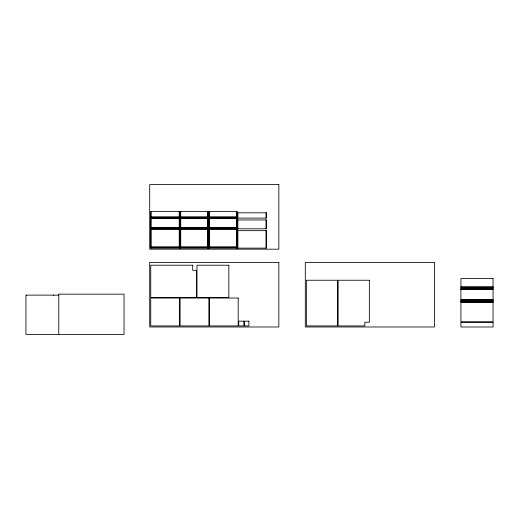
<?xml version="1.0" encoding="UTF-8"?>
<svg xmlns="http://www.w3.org/2000/svg" width="519" height="519" viewBox="0 0 519 519"><rect width="100%" height="100%" fill="white"/><g stroke="black" fill="none" stroke-linecap="round" stroke-linejoin="round"><path stroke-width="0.78" d="M180.08 216.786L180.398 211.493M208.294 216.786L207.976 211.493M208.82 216.786L209.138 211.493M237.034 216.786L236.716 211.493M180.08 217.422L180.398 218.11M208.294 217.422L207.976 218.11M208.82 217.422L209.138 218.11M237.034 217.422L236.716 218.11M180.08 227.478L180.398 218.642M208.294 227.478L207.976 218.642M208.82 227.478L209.138 218.642M237.034 227.478L236.716 218.642M180.08 228.113L180.398 228.801M208.294 228.113L207.976 228.801M208.82 228.113L209.138 228.801M237.034 228.113L236.716 228.801M180.08 246.797L180.398 229.333M208.294 246.797L207.976 229.333M208.82 246.797L209.138 229.333M237.034 246.797L236.716 229.333M180.08 247.433L180.398 248.121M208.294 247.433L207.976 248.121M208.82 247.433L209.138 248.121M237.034 247.433L236.716 248.121M460.924 286.968L493.05 286.968M460.924 287.202L493.05 287.202M460.924 288.979L493.05 288.979M460.924 289.07L493.05 289.07M460.924 289.297L493.05 289.297M58.764 295.123L25.95 295.123L25.95 334.392L124.028 334.392L124.028 294.169L58.764 294.169L58.764 334.392M460.924 299.833L493.05 299.833M460.924 300.06L493.05 300.06M460.924 301.844L493.05 301.844M460.924 301.928L493.05 301.928M460.924 302.162L493.05 302.162M266.039 212.816L266.039 218.11M266.039 219.959L266.039 228.801M266.039 230.657L266.039 248.121M237.877 212.816L237.877 218.11M237.877 219.959L237.877 228.801M237.877 230.657L237.877 248.121M236.398 211.493L236.398 216.786L209.455 216.786L209.455 211.493M236.398 218.11L236.398 217.422L209.455 217.422L209.455 218.11M236.398 218.642L236.398 227.478L209.455 227.478L209.455 218.642M236.398 228.801L236.398 228.113L209.455 228.113L209.455 228.801M236.398 229.333L236.398 246.797L209.455 246.797L209.455 229.333M236.398 248.121L236.398 247.433L209.455 247.433L209.455 248.121M207.658 211.493L207.658 216.786L180.716 216.786L180.716 211.493M207.658 218.11L207.658 217.422L180.716 217.422L180.716 218.11M207.658 218.642L207.658 227.478L180.716 227.478L180.716 218.642M207.658 228.801L207.658 228.113L180.716 228.113L180.716 228.801M207.658 229.333L207.658 246.797L180.716 246.797L180.716 229.333M207.658 248.121L207.658 247.433L180.716 247.433L180.716 248.121M179.23 211.493L179.23 218.11M179.23 218.642L179.23 228.801M179.23 229.333L179.23 248.121M151.074 211.493L151.074 218.11M151.074 218.642L151.074 228.801M151.074 229.333L151.074 248.121M53.632 295.123L53.632 295.759M26.482 295.123L26.482 295.759M278.846 184.608L149.699 184.608L149.699 249.178L278.846 249.178L278.846 184.608M179.548 211.493L150.757 211.493L150.757 216.786L179.548 216.786L179.548 211.493M208.294 211.493L180.08 211.493L180.08 218.11L208.294 218.11L208.294 211.493M237.034 211.493L208.82 211.493L208.82 218.11L237.034 218.11L237.034 211.493M266.357 212.816L237.559 212.816L237.559 218.11L266.357 218.11L266.357 212.816M179.548 217.422L150.757 217.422L150.757 218.11L179.548 218.11L179.548 217.422M179.548 218.642L150.757 218.642L150.757 227.478L179.548 227.478L179.548 218.642M208.294 218.642L180.08 218.642L180.08 228.801L208.294 228.801L208.294 218.642M237.034 218.642L208.82 218.642L208.82 228.801L237.034 228.801L237.034 218.642M266.357 219.959L237.559 219.959L237.559 228.801L266.357 228.801L266.357 219.959M179.548 228.113L150.757 228.113L150.757 228.801L179.548 228.801L179.548 228.113M179.548 229.333L150.757 229.333L150.757 246.797L179.548 246.797L179.548 229.333M208.294 229.333L180.08 229.333L180.08 248.121L208.294 248.121L208.294 229.333M237.034 229.333L208.82 229.333L208.82 248.121L237.034 248.121L237.034 229.333M266.357 230.657L237.559 230.657L237.559 248.121L266.357 248.121L266.357 230.657M179.548 247.433L150.757 247.433L150.757 248.121L179.548 248.121L179.548 247.433M278.846 262.413L149.699 262.413L149.699 326.983L278.846 326.983L278.846 262.413M434.455 262.413L305.308 262.413L305.308 326.983L434.455 326.983L434.455 262.413M192.731 265.215L150.757 265.215L150.757 297.504L196.435 297.504L196.435 270.354L192.731 270.354L192.731 265.215M228.827 265.215L196.967 265.215L196.967 297.504L228.827 297.504L228.827 265.215M493.05 278.502L460.924 278.502L460.924 287.286L493.05 287.286L493.05 278.502M337.597 280.247L306.366 280.247L306.366 325.926L337.597 325.926L337.597 280.247M369.353 280.247L338.129 280.247L338.129 325.926L364.857 325.926L364.857 322.221L369.353 322.221L369.353 280.247M493.05 287.818L460.924 287.818L460.924 300.151L493.05 300.151L493.05 287.818M179.548 298.029L150.757 298.029L150.757 325.926L179.548 325.926L179.548 298.029M208.872 298.029L180.08 298.029L180.08 325.926L208.872 325.926L208.872 298.029M238.195 298.029L209.404 298.029L209.404 325.926L238.195 325.926L238.195 298.029M493.05 300.676L460.924 300.676L460.924 321.799L493.05 321.799L493.05 300.676M243.859 321.164L238.727 321.164L238.727 325.926L243.859 325.926L243.859 321.164M248.886 321.164L244.391 321.164L244.391 325.926L248.886 325.926L248.886 321.164M493.05 322.325L460.924 322.325L460.924 326.983L493.05 326.983L493.05 322.325"/></g></svg>
